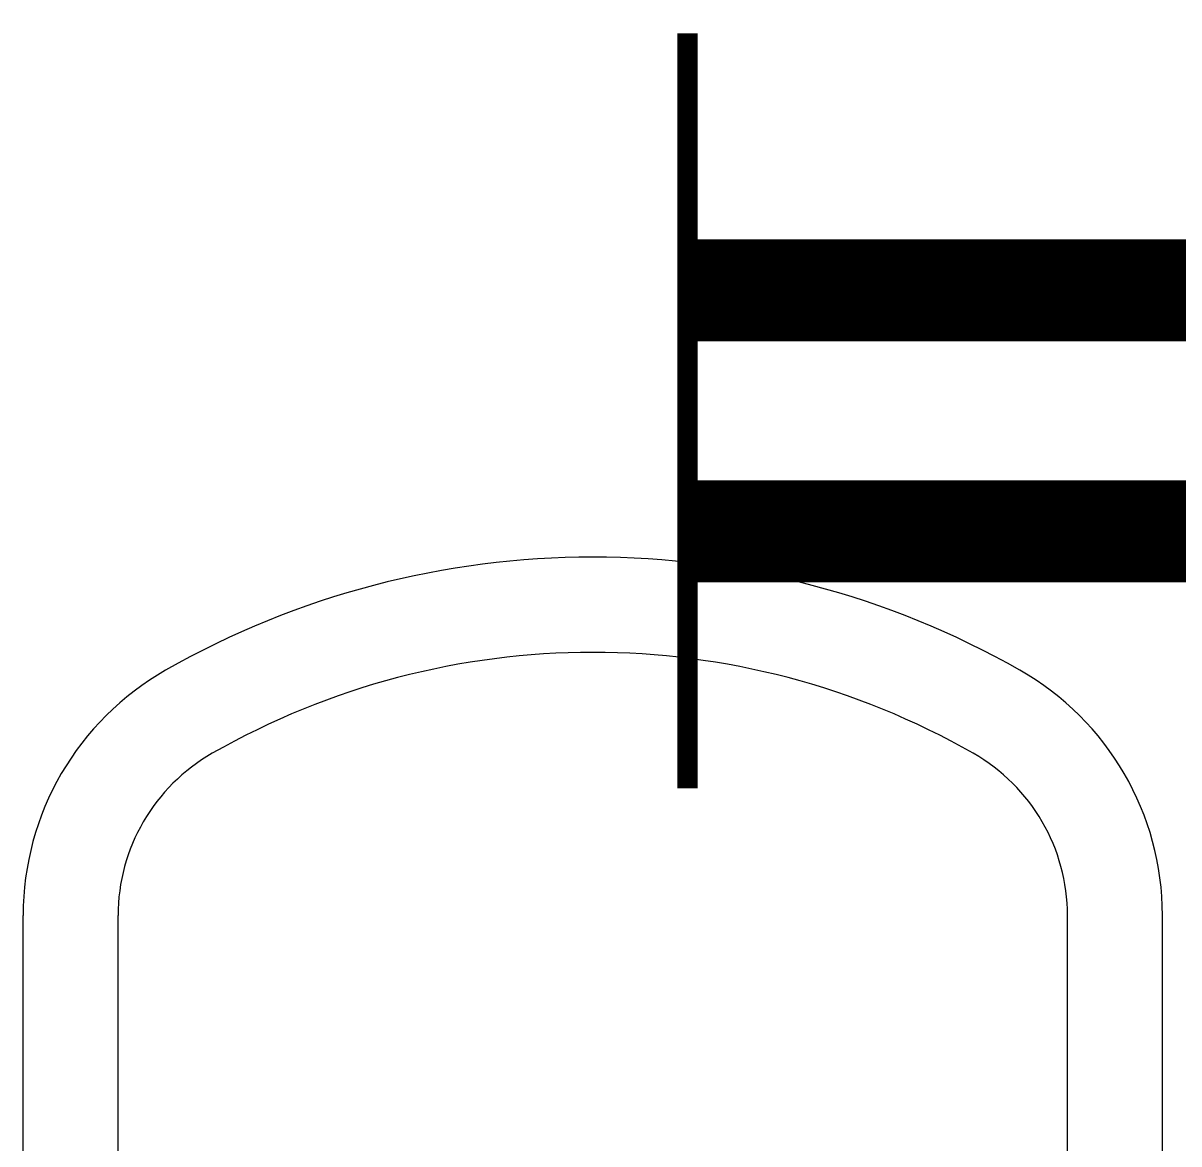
# Model space of a CAD drawing. Header units: inches. Extents: x 16928 to 514628, y -1471 to 241387.
# Drawn here: x 53945 to 54563, y 31083 to 31682 of the extents above; entities that cross this region are included whole.
import ezdxf

# ---------------------------------------------------------------- set-up
doc = ezdxf.new("R2010")
doc.units = ezdxf.units.IN
doc.header["$MEASUREMENT"] = 0
for name, color, linetype in [('Cabinet', 8, 'Continuous'), ('dxt_text', 4, 'Continuous'), ('FITTING', 8, 'Continuous')]:
    doc.layers.add(name, color=color, linetype=linetype)

# ---------------------------------------------------------------- blocks, each defined once
blk = doc.blocks.new('meja mesyuarat')
at = {"color": 8}
for p, q in [((3604.8, 1685.54), (3604.8, 2019.49)), ((3655.6, 1609.34), (3655.6, 2019.38)), ((4163.6, 1609.34), (4163.6, 2019.38)), ((4214.4, 1685.54), (4214.4, 2019.49))]:
    blk.add_line(p, q, dxfattribs=at)
for centre, radius, start, end in [((3909.6, 1749.57), 461.66, 60.32545, 119.67455), ((3909.6, 1749.57), 410.66, 60.28299, 119.71701), ((3755.8, 2019.49), 151, 119.67455, 180), ((4063.4, 2019.49), 151, 0, 60.32545), ((3755.6, 2019.38), 100, 119.71701, 180), ((4063.6, 2019.38), 100, 0, 60.28299)]:
    blk.add_arc(centre, radius, start, end, dxfattribs=at)
blk = doc.blocks.new('YBC 2X36')
at = {"layer": 'FITTING', "color": 3}
for points, const_width in [([(-610, 200.91), (-610, -74.3)], 10.92), ([(-610, 63.3), (610, 63.3)], 54.6), ([(-610, 72.06), (-610, -203.15)], 10.92), ([(-610, -65.55), (610, -65.55)], 54.6)]:
    blk.add_lwpolyline(points, dxfattribs=dict(at, const_width=const_width))

msp = doc.modelspace()

# ---------------------------------------------------------------- block references
at = {"layer": 'Cabinet'}
msp.add_blockref('meja mesyuarat', (50340.32, 29185.48), dxfattribs=at)
at = {"layer": 'dxt_text'}
msp.add_blockref('YBC 2X36', (54910.64, 31476.12), dxfattribs=at)

doc.saveas('drawing.dxf')
